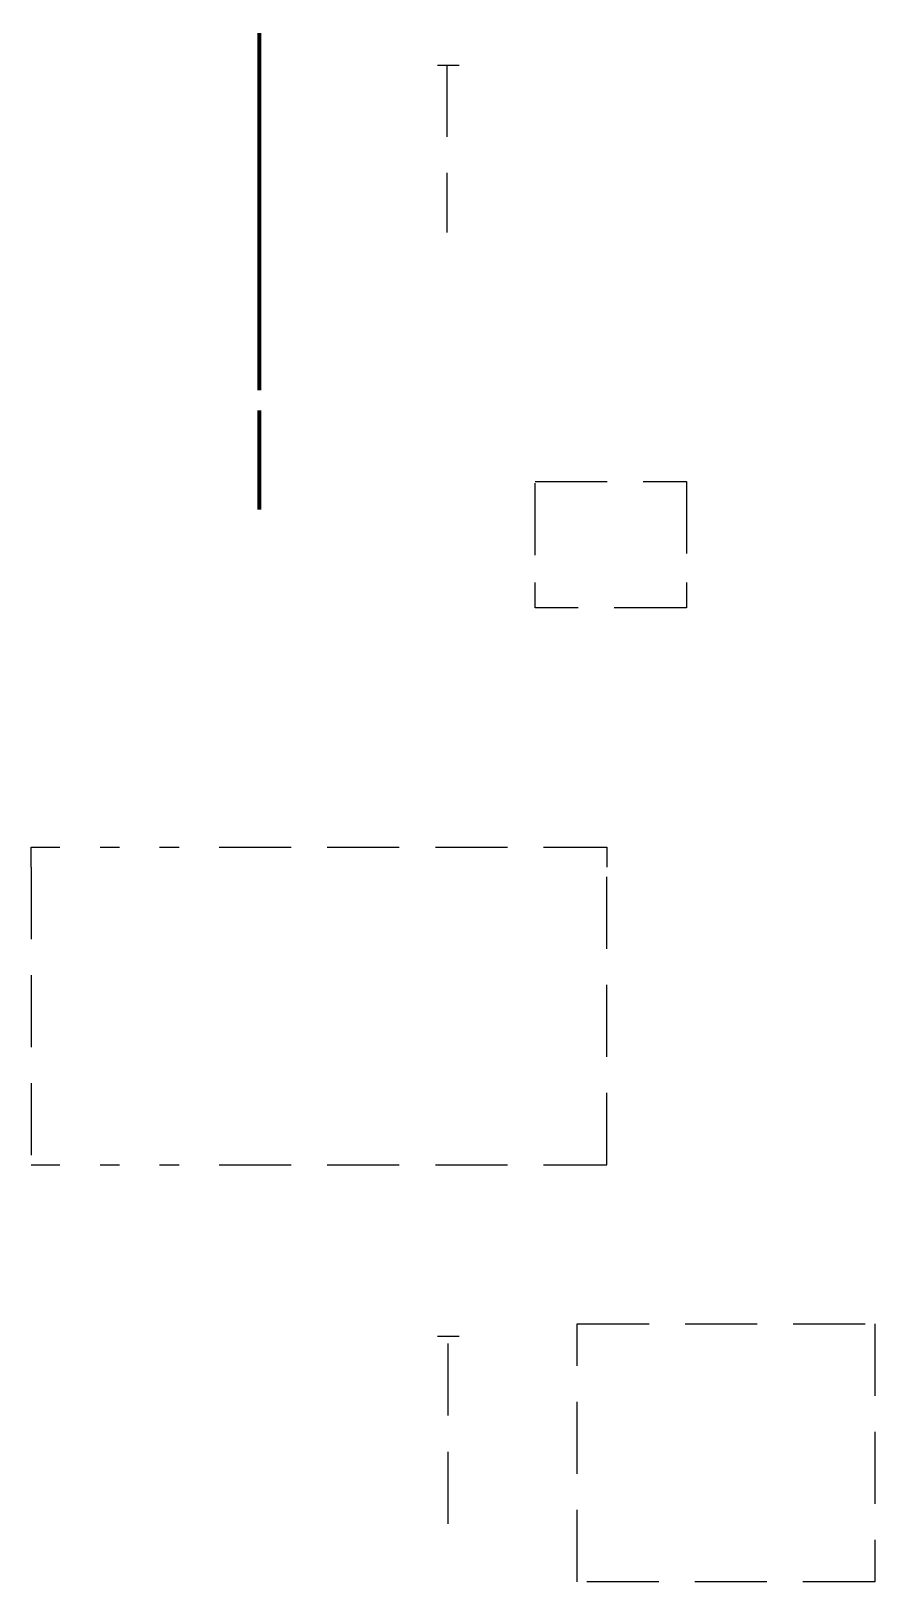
# Model space of a CAD drawing. Extents: x 0 to 1980, y 0 to 420.
# Drawn here: x 1351 to 1425.4, y 75.5 to 212.2 of the extents above.
import ezdxf

# ---------------------------------------------------------------- set-up
doc = ezdxf.new("R2010")
doc.units = 0
doc.header["$MEASUREMENT"] = 0
doc.linetypes.add('DASHED2', pattern=[9.525, 6.35, -3.175])
doc.layers.add('KRESKOWA2', color=7, linetype='DASHED2')

msp = doc.modelspace()

# ---------------------------------------------------------------- linework, layer by layer
at = {"layer": 'KRESKOWA2', "color": 4}
for p, q in [((1386.81, 209.19), (1388.73, 209.19)), ((1387.64, 209.22), (1387.64, 194.44)), ((1351, 140.27), (1353.55, 140.27)), ((1357.08, 140.27), (1358.8, 140.27)), ((1362.33, 140.27), (1364.05, 140.27)), ((1367.58, 140.27), (1401.75, 140.27)), ((1401.75, 140.27), (1401.75, 138.52)), ((1351, 138.52), (1351, 112.27)), ((1401.75, 112.27), (1401.75, 138.52)), ((1351, 112.27), (1353.55, 112.27)), ((1357.08, 112.27), (1358.8, 112.27)), ((1362.33, 112.27), (1364.05, 112.27)), ((1367.58, 112.27), (1401.75, 112.27)), ((1386.81, 97.19), (1388.73, 97.19)), ((1387.75, 80.65), (1387.75, 97.19)), ((1399.12, 98.27), (1425.37, 98.27)), ((1399.12, 75.52), (1399.12, 98.27)), ((1425.37, 98.27), (1425.37, 75.52)), ((1425.37, 75.52), (1399.12, 75.52))]:
    msp.add_line(p, q, dxfattribs=at)
at = {"layer": 'KRESKOWA2'}
msp.add_line((1351, 138.52), (1351, 140.27), dxfattribs=at)
at = {"layer": 'KRESKOWA2', "const_width": 0.35}
for points in [[(1371.12, 212.02), (1371.12, 180.52)], [(1371.12, 178.77), (1371.12, 170.02)]]:
    msp.add_lwpolyline(points, dxfattribs=at)
at = {"layer": 'KRESKOWA2'}
for points in [[(1395.43, 166.01), (1395.43, 172.5), (1408.75, 172.5), (1408.75, 166.01)], [(1395.43, 161.35), (1395.43, 163.6)], [(1408.75, 163.6), (1408.75, 161.35), (1395.43, 161.35)]]:
    msp.add_lwpolyline(points, dxfattribs=at)

doc.saveas('drawing.dxf')
